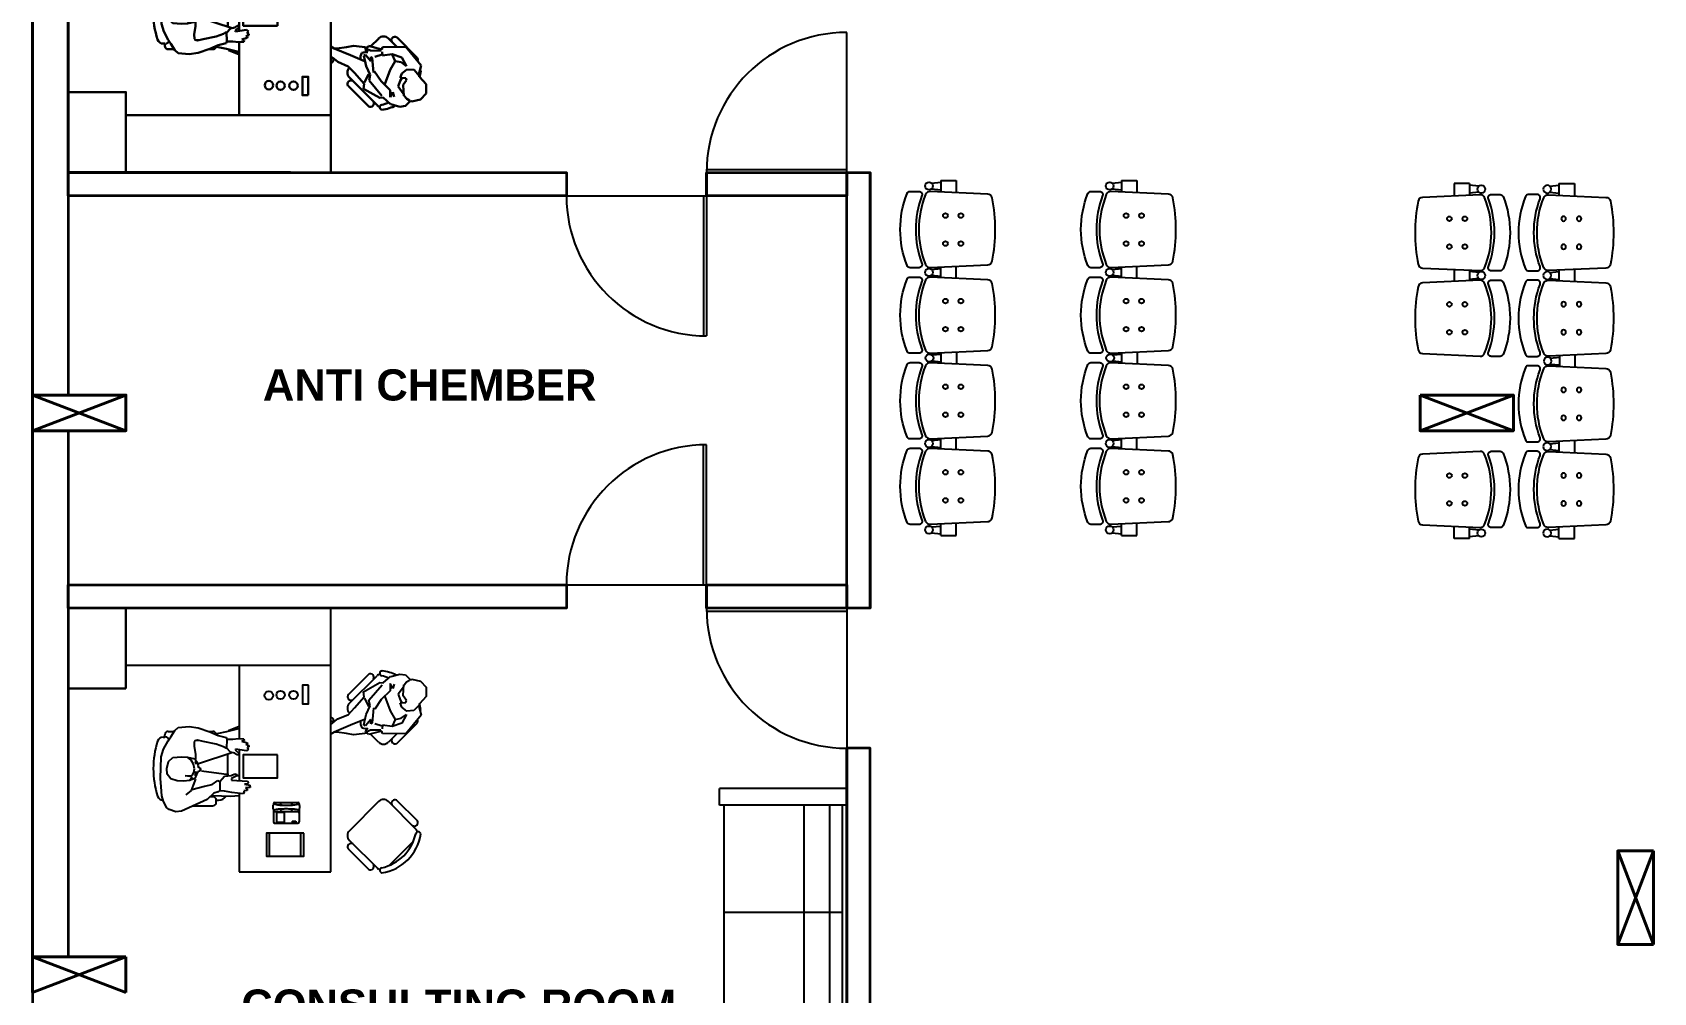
# Model space of a CAD drawing. Header units: inches. Extents: x -17070 to 527, y 504 to 2398.
# Drawn here: x -10719.76 to -10709.35, y 525.66 to 531.83 of the extents above; entities that cross this region are included whole.
import ezdxf
from ezdxf.enums import TextEntityAlignment as Align

# ---------------------------------------------------------------- set-up
doc = ezdxf.new("R2010")
doc.units = ezdxf.units.IN
for name, color, linetype, lineweight in [('COL', 5, 'Continuous', 40), ('section', 1, 'Continuous', 35), ('wall', 7, 'Continuous', 30)]:
    doc.layers.add(name, color=color, linetype=linetype, lineweight=lineweight)
for name, color, linetype in [('DOOR', 5, 'Continuous'), ('elevation', 7, 'Continuous'), ('FURN-TAG', 122, 'Continuous')]:
    doc.layers.add(name, color=color, linetype=linetype)
doc.styles.add('ROMANC', font='arialbd.ttf', dxfattribs={"height": 0.35})
doc.styles.add('ZGF_SMALL', font='simplex_.ttf', dxfattribs={"width": 0.9, "height": 3.75})

# ---------------------------------------------------------------- blocks, each defined once
blk = doc.blocks.new('S4-PROTO')
for p, q in [((-2.264, 0.159), (-2.27, 0.1)), ((-2.226, 0.159), (-2.22, 0.1)), ((-1.709, 0.159), (-1.715, 0.1)), ((-1.671, 0.159), (-1.665, 0.1)), ((-1.159, 0.155), (-1.165, 0.097)), ((-1.121, 0.155), (-1.115, 0.097)), ((-0.609, 0.159), (-0.615, 0.1)), ((-0.571, 0.159), (-0.565, 0.1)), ((-0.054, 0.159), (-0.06, 0.1)), ((-0.016, 0.159), (-0.01, 0.1)), ((-2.28, 0.1), (-2.206, 0.1)), ((-2.28, 0.1), (-2.28, 0)), ((-2.28, 0), (-2.201, 0)), ((-1.729, 0), (-1.651, 0)), ((-1.724, 0.1), (-1.656, 0.1)), ((-1.174, 0.097), (-1.106, 0.097)), ((-0.629, 0), (-0.551, 0)), ((-0.624, 0.1), (-0.556, 0.1)), ((0, 0), (-0.079, 0)), ((0, 0.1), (-0.074, 0.1)), ((0, 0.1), (0, 0)), ((-1.179, -0.003), (-1.101, -0.003))]:
    blk.add_line(p, q)
for points in [[(-1.72, 0.272), (-1.72, 0.239, -0.522832), (-1.747, 0.221, 0.18), (-2.183, 0.221, -0.522832), (-2.21, 0.239), (-2.21, 0.297, -0.306573), (-2.197, 0.315, -0.192782), (-1.733, 0.315, -0.306573), (-1.72, 0.297), (-1.72, 0.254)], [(-1.17, 0.272), (-1.17, 0.239, -0.522832), (-1.197, 0.221, 0.18), (-1.633, 0.221, -0.522832), (-1.66, 0.239), (-1.66, 0.297, -0.306573), (-1.647, 0.315, -0.192782), (-1.183, 0.315, -0.306573), (-1.17, 0.297), (-1.17, 0.254)], [(-0.62, 0.272), (-0.62, 0.239, -0.522832), (-0.647, 0.221, 0.18), (-1.083, 0.221, -0.522832), (-1.11, 0.239), (-1.11, 0.297, -0.306573), (-1.097, 0.315, -0.192782), (-0.633, 0.315, -0.306573), (-0.62, 0.297), (-0.62, 0.254)], [(-0.07, 0.272), (-0.07, 0.239, -0.522832), (-0.097, 0.221, 0.18), (-0.533, 0.221, -0.522832), (-0.56, 0.239), (-0.56, 0.297, -0.306573), (-0.547, 0.315, -0.192782), (-0.083, 0.315, -0.306573), (-0.07, 0.297), (-0.07, 0.254)]]:
    blk.add_lwpolyline(points, format="xyb")
for points in [[(-2.192, -0.202, 0.346546), (-2.168, -0.231, 0.095695), (-1.762, -0.231, 0.346546), (-1.738, -0.202), (-1.721, 0.167, 0.318973), (-1.74, 0.197, 0.193005), (-2.19, 0.197, 0.318973), (-2.209, 0.167)], [(-1.642, -0.202, 0.346546), (-1.618, -0.231, 0.095695), (-1.212, -0.231, 0.346546), (-1.188, -0.202), (-1.171, 0.167, 0.318973), (-1.19, 0.197, 0.193005), (-1.64, 0.197, 0.318973), (-1.659, 0.167)], [(-1.092, -0.202, 0.346546), (-1.068, -0.231, 0.095695), (-0.662, -0.231, 0.346546), (-0.638, -0.202), (-0.621, 0.167, 0.318973), (-0.64, 0.197, 0.193005), (-1.09, 0.197, 0.318973), (-1.109, 0.167)], [(-0.542, -0.202, 0.346546), (-0.518, -0.231, 0.095695), (-0.112, -0.231, 0.346546), (-0.088, -0.202), (-0.071, 0.167, 0.318973), (-0.09, 0.197, 0.193005), (-0.54, 0.197, 0.318973), (-0.559, 0.167)]]:
    blk.add_lwpolyline(points, format="xyb", close=True)
for centre, radius in [((-2.245, 0.175), 0.025), ((-1.69, 0.175), 0.025), ((-1.14, 0.172), 0.025), ((-0.59, 0.175), 0.025), ((-0.035, 0.175), 0.025), ((-2.055, 0.07), 0.015), ((-1.875, 0.07), 0.015), ((-1.505, 0.07), 0.015), ((-1.325, 0.07), 0.015), ((-0.955, 0.07), 0.015), ((-0.775, 0.07), 0.015), ((-0.405, 0.07), 0.015), ((-0.225, 0.07), 0.015), ((-2.055, -0.03), 0.015), ((-1.875, -0.03), 0.015), ((-1.505, -0.03), 0.015), ((-1.325, -0.03), 0.015), ((-0.955, -0.03), 0.015), ((-0.775, -0.03), 0.015), ((-0.405, -0.03), 0.015), ((-0.225, -0.03), 0.015)]:
    blk.add_circle(centre, radius)
blk = doc.blocks.new('sedia-07')
for p, q in [((-11.81, 8.71), (-11.81, -8.29)), ((7.63, 11.71), (-7.25, 11.71)), ((12.19, -8.29), (12.19, 8.71)), ((-14.81, -6.17), (-14.81, 6.58)), ((15.19, -6.17), (15.19, 6.58)), ((-8.81, -11.29), (9.19, -11.29))]:
    blk.add_line(p, q)
for centre, radius, start, end in [((0.19, -4.29), 20, 53.1301, 126.8699), ((-13.31, 6.15), 1.56, 16.2602, 163.7398), ((-10.93, 11.05), 1.1, 143.30994, 302.02741), ((-8.81, 8.71), 3, 152.41556, 180), ((0.19, -6.47), 19.64, 57.57575, 122.42425), ((11.31, 11.05), 1.1, 237.97259, 36.69006), ((9.19, 8.71), 3, 0, 27.58444), ((13.69, 6.15), 1.56, 16.2602, 163.7398), ((-13.31, -5.73), 1.56, 196.2602, 343.7398), ((13.69, -5.73), 1.56, 196.2602, 343.7398), ((-8.81, -8.29), 3, 180, 270), ((9.19, -8.29), 3, 270, 0)]:
    blk.add_arc(centre, radius, start, end)
blk = doc.blocks.new('FURN-GEN-SOFA-03')
for p, q in [((0, 42), (30, 42)), ((0, 38), (0, 42)), ((30, 38), (30, 42)), ((0, 38), (30, 38)), ((1, -38), (1, 38)), ((4, -38), (4, 38)), ((10, -38), (10, 38)), ((29, 38), (29, -38)), ((1, 12.666667), (29, 12.666667)), ((1, -12.666667), (29, -12.666667)), ((30, -38), (0, -38)), ((0, -42), (0, -38)), ((30, -38), (30, -42)), ((30, -42), (0, -42))]:
    blk.add_line(p, q)
at = {"layer": 'FURN-TAG', "style": 'ZGF_SMALL'}
blk.add_attdef('ZGFCODE', text='', height=0.001, dxfattribs=at).set_placement((0, 0), align=Align.MIDDLE)
blk = doc.blocks.new('A$C12DB153C')
for p, q in [((-0.225, 0.426), (0.364, 0.426)), ((-0.225, -0.078), (-0.225, 0.426)), ((0.364, 0.426), (0.364, -1.268)), ((-0.005, 0.026), (-0.005, 0.105)), ((0.003, 0.114), (0.152, 0.114)), ((0.015, 0.045), (0.015, 0.108)), ((0.065, 0.108), (0.015, 0.108)), ((0.065, 0.045), (0.065, 0.108)), ((0.115, 0.1), (0.115, 0.108)), ((0.115, 0.108), (0.139, 0.108)), ((0.139, 0.1), (0.139, 0.108)), ((0.16, 0.026), (0.16, 0.105)), ((-0.689, 0.014), (-0.71, -0.027)), ((-0.674, 0.027), (-0.689, 0.014)), ((-0.631, 0.041), (-0.674, 0.027)), ((-0.596, 0.036), (-0.631, 0.041)), ((-0.431, -0.038), (-0.596, 0.036)), ((-0.52, 0.002), (-0.394, 0.002)), ((0.003, 0.039), (0.152, 0.039)), ((0.065, 0.045), (0.015, 0.045)), ((0.044, 0.023), (0.044, 0.029)), ((0.11, 0.023), (0.11, 0.029)), ((0.115, 0.1), (0.139, 0.1)), ((-0.722, -0.062), (-0.727, -0.12)), ((-0.71, -0.027), (-0.722, -0.062)), ((-0.714, -0.035), (-0.713, -0.035)), ((-0.534, -0.097), (-0.568, -0.069)), ((-0.568, -0.069), (-0.568, -0.069)), ((-0.568, -0.069), (-0.568, -0.069)), ((-0.568, -0.069), (-0.568, -0.069)), ((-0.52, -0.131), (-0.534, -0.097)), ((-0.529, -0.103), (-0.448, -0.124)), ((-0.387, -0.08), (-0.431, -0.038)), ((-0.394, -0.057), (-0.411, -0.057)), ((-0.28, -0.059), (-0.396, -0.062)), ((-0.361, -0.087), (-0.387, -0.08)), ((-0.372, -0.02), (-0.372, -0.035)), ((-0.372, -0.035), (-0.357, -0.035)), ((-0.35, -0.097), (-0.361, -0.087)), ((-0.319, -0.092), (-0.353, -0.094)), ((-0.35, -0.155), (-0.35, -0.097)), ((-0.273, -0.083), (-0.319, -0.092)), ((-0.225, -0.062), (-0.28, -0.059)), ((-0.199, -0.074), (-0.273, -0.083)), ((-0.192, -0.085), (-0.199, -0.074)), ((-0.194, -0.094), (-0.192, -0.085)), ((-0.173, -0.097), (-0.194, -0.094)), ((-0.173, -0.106), (-0.173, -0.097)), ((-0.005, -0.011), (-0.005, -0.006)), ((0.003, -0.019), (0.152, -0.019)), ((0.044, -0.009), (0.044, -0.003)), ((0.11, -0.009), (0.11, -0.003)), ((0.16, -0.011), (0.16, -0.006)), ((-0.727, -0.12), (-0.731, -0.173)), ((-0.731, -0.173), (-0.725, -0.313)), ((-0.687, -0.201), (-0.689, -0.238)), ((-0.664, -0.171), (-0.687, -0.201)), ((-0.624, -0.159), (-0.664, -0.171)), ((-0.58, -0.157), (-0.624, -0.159)), ((-0.544, -0.16), (-0.58, -0.157)), ((-0.527, -0.184), (-0.571, -0.19)), ((-0.571, -0.19), (-0.527, -0.193)), ((-0.544, -0.16), (-0.527, -0.184)), ((-0.51, -0.173), (-0.544, -0.16)), ((-0.527, -0.193), (-0.516, -0.213)), ((-0.506, -0.169), (-0.52, -0.131)), ((-0.499, -0.199), (-0.51, -0.173)), ((-0.509, -0.193), (-0.502, -0.22)), ((-0.491, -0.216), (-0.499, -0.199)), ((-0.466, -0.223), (-0.291, -0.199)), ((-0.448, -0.124), (-0.399, -0.134)), ((-0.399, -0.134), (-0.363, -0.16)), ((-0.363, -0.16), (-0.35, -0.155)), ((-0.35, -0.155), (-0.319, -0.188)), ((-0.319, -0.188), (-0.277, -0.194)), ((-0.298, -0.2), (-0.298, -0.332)), ((-0.277, -0.194), (-0.252, -0.204)), ((-0.275, -0.162), (-0.171, -0.157)), ((-0.275, -0.173), (-0.275, -0.162)), ((-0.24, -0.19), (-0.275, -0.173)), ((-0.252, -0.204), (-0.24, -0.199)), ((-0.24, -0.199), (-0.24, -0.19)), ((-0.238, -0.194), (-0.225, -0.193)), ((-0.225, -0.358), (-0.225, -0.16)), ((-0.191, -0.138), (-0.157, -0.131)), ((-0.17, -0.139), (-0.191, -0.138)), ((-0.185, -0.113), (-0.173, -0.106)), ((-0.164, -0.115), (-0.185, -0.113)), ((-0.171, -0.157), (-0.168, -0.148)), ((-0.168, -0.148), (-0.17, -0.139)), ((-0.155, -0.117), (-0.164, -0.115)), ((-0.157, -0.131), (-0.155, -0.117)), ((-0.689, -0.238), (-0.678, -0.283)), ((-0.678, -0.283), (-0.652, -0.308)), ((-0.652, -0.308), (-0.596, -0.313)), ((-0.596, -0.313), (-0.556, -0.31)), ((-0.534, -0.29), (-0.556, -0.31)), ((-0.556, -0.31), (-0.51, -0.299)), ((-0.518, -0.265), (-0.534, -0.29)), ((-0.512, -0.235), (-0.518, -0.265)), ((-0.516, -0.213), (-0.512, -0.235)), ((-0.51, -0.299), (-0.498, -0.281)), ((-0.5, -0.265), (-0.509, -0.282)), ((-0.505, -0.327), (-0.505, -0.297)), ((-0.498, -0.281), (-0.489, -0.255)), ((-0.48, -0.22), (-0.491, -0.216)), ((-0.491, -0.248), (-0.475, -0.241)), ((-0.489, -0.255), (-0.491, -0.248)), ((-0.487, -0.269), (-0.271, -0.341)), ((-0.473, -0.231), (-0.48, -0.22)), ((-0.475, -0.241), (-0.473, -0.231)), ((-0.725, -0.313), (-0.71, -0.362)), ((-0.71, -0.362), (-0.682, -0.416)), ((-0.682, -0.416), (-0.664, -0.441)), ((-0.515, -0.381), (-0.505, -0.327)), ((-0.513, -0.408), (-0.515, -0.381)), ((-0.508, -0.416), (-0.513, -0.408)), ((-0.492, -0.42), (-0.508, -0.416)), ((-0.457, -0.411), (-0.492, -0.42)), ((-0.373, -0.394), (-0.457, -0.411)), ((-0.326, -0.376), (-0.373, -0.394)), ((-0.306, -0.365), (-0.326, -0.376)), ((-0.28, -0.343), (-0.306, -0.37)), ((-0.305, -0.427), (-0.306, -0.365)), ((-0.254, -0.336), (-0.28, -0.343)), ((-0.238, -0.325), (-0.254, -0.336)), ((-0.25, -0.357), (-0.224, -0.332)), ((-0.248, -0.362), (-0.25, -0.357)), ((-0.178, -0.351), (-0.248, -0.362)), ((-0.227, -0.325), (-0.238, -0.325)), ((-0.224, -0.332), (-0.227, -0.325)), ((-0.208, -0.413), (-0.173, -0.402)), ((-0.192, -0.418), (-0.208, -0.413)), ((-0.182, -0.394), (-0.163, -0.385)), ((-0.171, -0.397), (-0.182, -0.394)), ((-0.166, -0.362), (-0.178, -0.351)), ((-0.175, -0.374), (-0.166, -0.362)), ((-0.163, -0.376), (-0.175, -0.374)), ((-0.173, -0.402), (-0.171, -0.397)), ((-0.163, -0.385), (-0.163, -0.376)), ((0.671, -0.407), (0.619, -0.459)), ((0.787, -0.461), (0.733, -0.407)), ((0.787, -0.398), (0.919, -0.531)), ((-0.714, -0.439), (-0.703, -0.439)), ((-0.703, -0.439), (-0.703, -0.454)), ((-0.681, -0.476), (-0.641, -0.476)), ((-0.664, -0.441), (-0.638, -0.481)), ((-0.638, -0.481), (-0.617, -0.502)), ((-0.617, -0.502), (-0.547, -0.507)), ((-0.547, -0.507), (-0.489, -0.499)), ((-0.483, -0.417), (-0.503, -0.417)), ((-0.489, -0.499), (-0.413, -0.474)), ((-0.42, -0.476), (-0.394, -0.476)), ((-0.413, -0.474), (-0.359, -0.45)), ((-0.306, -0.474), (-0.37, -0.46)), ((-0.359, -0.45), (-0.308, -0.437)), ((-0.308, -0.437), (-0.305, -0.427)), ((-0.238, -0.49), (-0.306, -0.474)), ((-0.305, -0.426), (-0.266, -0.427)), ((-0.294, -0.481), (-0.225, -0.51)), ((-0.266, -0.427), (-0.229, -0.43)), ((-0.225, -0.492), (-0.238, -0.49)), ((-0.229, -0.43), (-0.196, -0.429)), ((-0.225, -0.9), (-0.225, -0.43)), ((-0.196, -0.429), (-0.192, -0.418)), ((0.386, -0.471), (0.364, -0.459)), ((0.402, -0.472), (0.386, -0.471)), ((0.489, -0.515), (0.386, -0.472)), ((0.464, -0.463), (0.402, -0.472)), ((0.51, -0.453), (0.464, -0.463)), ((0.58, -0.553), (0.489, -0.515)), ((0.601, -0.464), (0.51, -0.453)), ((0.554, -0.537), (0.555, -0.52)), ((0.555, -0.52), (0.563, -0.499)), ((0.563, -0.499), (0.584, -0.494)), ((0.587, -0.511), (0.575, -0.518)), ((0.575, -0.518), (0.59, -0.585)), ((0.584, -0.494), (0.601, -0.494)), ((0.585, -0.477), (0.586, -0.471)), ((0.601, -0.494), (0.585, -0.477)), ((0.586, -0.471), (0.619, -0.485)), ((0.621, -0.552), (0.587, -0.511)), ((0.606, -0.455), (0.601, -0.464)), ((0.691, -0.478), (0.606, -0.455)), ((0.619, -0.485), (0.686, -0.487)), ((0.694, -0.509), (0.647, -0.525)), ((0.695, -0.462), (0.691, -0.478)), ((0.696, -0.516), (0.694, -0.492)), ((0.845, -0.46), (0.695, -0.462)), ((0.758, -0.507), (0.696, -0.516)), ((0.777, -0.552), (0.757, -0.51)), ((0.82, -0.528), (0.758, -0.507)), ((0.944, -0.58), (0.845, -0.46)), ((0.384, -0.538), (0.364, -0.523)), ((0.373, -0.542), (0.364, -0.54)), ((0.364, -0.567), (0.375, -0.559)), ((0.375, -0.559), (0.384, -0.538)), ((0.384, -0.538), (0.409, -0.557)), ((0.409, -0.557), (0.476, -0.586)), ((0.476, -0.586), (0.516, -0.628)), ((0.484, -0.594), (0.483, -0.595)), ((0.59, -0.585), (0.617, -0.641)), ((0.629, -0.531), (0.62, -0.525)), ((0.62, -0.525), (0.621, -0.552)), ((0.637, -0.626), (0.629, -0.531)), ((0.645, -0.618), (0.637, -0.626)), ((0.688, -0.681), (0.645, -0.618)), ((0.71, -0.7), (0.745, -0.608)), ((0.745, -0.608), (0.777, -0.552)), ((0.777, -0.552), (0.815, -0.56)), ((0.815, -0.56), (0.85, -0.585)), ((0.852, -0.606), (0.819, -0.631)), ((0.85, -0.585), (0.82, -0.528)), ((0.898, -0.609), (0.852, -0.606)), ((0.932, -0.647), (0.898, -0.609)), ((0.928, -0.636), (0.944, -0.58)), ((0.474, -0.71), (0.607, -0.843)), ((0.483, -0.657), (0.66, -0.834)), ((0.516, -0.628), (0.577, -0.699)), ((0.577, -0.699), (0.573, -0.731)), ((0.579, -0.689), (0.605, -0.635)), ((0.617, -0.641), (0.609, -0.676)), ((0.609, -0.676), (0.692, -0.776)), ((0.745, -0.738), (0.688, -0.681)), ((0.796, -0.716), (0.808, -0.679)), ((0.829, -0.761), (0.796, -0.716)), ((0.808, -0.679), (0.819, -0.661)), ((0.819, -0.631), (0.809, -0.659)), ((0.809, -0.659), (0.846, -0.661)), ((0.849, -0.675), (0.829, -0.704)), ((0.829, -0.704), (0.83, -0.744)), ((0.846, -0.661), (0.849, -0.675)), ((0.931, -0.654), (0.928, -0.636)), ((0.976, -0.7), (0.933, -0.654)), ((0.975, -0.76), (0.976, -0.7)), ((0.573, -0.731), (0.679, -0.789)), ((0.679, -0.789), (0.7, -0.787)), ((0.7, -0.787), (0.747, -0.828)), ((0.744, -0.784), (0.745, -0.738)), ((0.761, -0.752), (0.744, -0.784)), ((0.75, -0.828), (0.806, -0.845)), ((0.771, -0.781), (0.761, -0.752)), ((0.83, -0.744), (0.833, -0.775)), ((0.835, -0.775), (0.851, -0.795)), ((0.844, -0.84), (0.875, -0.807)), ((0.851, -0.795), (0.868, -0.806)), ((0.875, -0.807), (0.883, -0.812)), ((0.883, -0.812), (0.94, -0.799)), ((0.94, -0.799), (0.975, -0.76)), ((0.159, -0.9), (-0.953, -0.9)), ((0.364, -0.9), (-0.225, -0.9)), ((0.806, -0.845), (0.844, -0.84))]:
    blk.add_line(p, q)
for points in [[(0.171, 0.178), (-0.05, 0.178), (-0.05, 0.326), (0.171, 0.326)], [(0.189, 0.178), (-0.032, 0.178), (-0.032, 0.326), (0.189, 0.326)], [(0.022, -0.325), (-0.199, -0.325), (-0.199, -0.178), (0.022, -0.178)], [(0.219, -0.772), (0.181, -0.772), (0.181, -0.653), (0.219, -0.653)]]:
    blk.add_lwpolyline(points, close=True)
for centre in [(-0.034, -0.707), (0.041, -0.71), (0.124, -0.71)]:
    blk.add_circle(centre, 0.0272)
for centre, radius, start, end in [((0.003, 0.105), 0.00828, 90, 180), ((0.152, 0.105), 0.00828, 0, 90), ((-0.394, -0.02), 0.0221, 0, 90), ((0.042, 0.01), 0.0517, 170.5924, 180), ((0.042, 0.01), 0.0517, 180, 189.4076), ((0.001, 0.018), 0.00994, 76.6383, 178.4297), ((0.02, 0.007), 0.0298, 189.4076, 197.8024), ((0.003, 0.047), 0.00828, 180, 270), ((0.038, 0.172), 0.148, 256.6383, 263.8325), ((0.061, 0.391), 0.368, 263.8325, 267.4371), ((0.034, 0.029), 0.00994, 0, 90), ((0.077, 0.75), 0.728, 267.4371, 270), ((0.077, 0.75), 0.728, 270, 272.5629), ((0.12, 0.029), 0.00994, 90, 180), ((0.093, 0.391), 0.368, 272.5629, 276.1675), ((0.117, 0.172), 0.148, 276.1675, 283.8968), ((0.154, 0.018), 0.00994, 11.2958, 103.3617), ((0.152, 0.047), 0.00828, 270, 0), ((0.164, 0.019), 0.0153, 143.5958, 143.7272), ((0.113, 0.01), 0.0517, 0, 11.2958), ((0.113, 0.01), 0.0517, 346.0825, 0), ((-0.202, -0.237), 0.575, 162.0798, 197.9202), ((-0.714, -0.071), 0.0368, 90, 162.0798), ((-0.394, -0.035), 0.0221, 270, 0), ((-0.357, -0.093), 0.0589, 35.0498, 90), ((0, 0), 0.00828, 189.5352, 284.6502), ((0.003, -0.011), 0.00828, 180, 270), ((0.038, -0.152), 0.148, 96.1675, 103.8968), ((0.061, -0.37), 0.368, 92.5629, 96.1675), ((0.034, -0.009), 0.00994, 270, 0), ((0.077, -0.73), 0.728, 90, 92.5629), ((0.077, -0.73), 0.728, 87.4371, 90), ((0.093, -0.37), 0.368, 83.8325, 87.4371), ((0.12, -0.009), 0.00994, 180, 270), ((0.117, -0.152), 0.148, 76.1032, 83.8325), ((0.155, 0), 0.00828, 250.2489, 346.4245), ((0.152, -0.011), 0.00828, 270, 0), ((-0.714, -0.403), 0.0368, 197.9202, 270), ((0.702, -0.438), 0.0442, 45, 135), ((0.775, -0.418), 0.023, 61.2602, 208.7398), ((-0.681, -0.454), 0.0221, 180, 270), ((-0.697, -0.417), 0.0221, 270, 342.8235), ((-0.394, -0.454), 0.0221, 270, 0), ((0.514, -0.626), 0.0442, 135, 225), ((0.899, -0.542), 0.023, 336.4976, 28.7398), ((0.65, -0.574), 0.294, 343.7972, 351.8699), ((0.925, -0.618), 0.0162, 8.3099, 45.4561), ((0.494, -0.699), 0.023, 61.2602, 208.7398), ((0.618, -0.823), 0.023, 241.2602, 28.7398), ((0.627, -0.551), 0.289, 282.5758, 292.1386), ((0.691, -0.803), 0.0442, 225, 252.5844), ((0.694, -0.849), 0.0162, 102.9726, 261.6901), ((0.652, -0.574), 0.294, 278.1301, 296.2339)]:
    blk.add_arc(centre, radius, start, end)
at = {"layer": 'wall', "ltscale": 0.0005}
for p in [(-0.953, -0.9), (0.364, -1.268)]:
    blk.add_line(p, (-0.953, -1.268), dxfattribs=at)
at = {"xscale": -0.01472491269306349, "yscale": 0.01472491269123566, "zscale": 0.01472491269105147, "rotation": 314.9999999899904}
blk.add_blockref('sedia-07', (0.697, 0.184), dxfattribs=at)

msp = doc.modelspace()

# ---------------------------------------------------------------- linework, layer by layer
for p, q in [((-10719.53174, 530.93289), (-10719.53174, 531.30101)), ((-10719.53174, 530.93289), (-10718.21435, 530.93289)), ((-10710.63098, 530.86094), (-10710.63098, 530.78235)), ((-10710.53098, 530.86094), (-10710.63098, 530.86094)), ((-10710.53098, 530.86094), (-10710.53098, 530.78691)), ((-10710.47218, 530.84498), (-10710.53098, 530.85111)), ((-10710.47218, 530.8069), (-10710.53098, 530.80076)), ((-10710.63098, 530.30953), (-10710.63098, 530.23235)), ((-10710.53098, 530.30496), (-10710.53098, 530.23691)), ((-10710.47218, 530.28998), (-10710.53098, 530.29611)), ((-10710.47218, 530.2519), (-10710.53098, 530.24576)), ((-10710.63098, 528.58094), (-10710.63098, 528.65953)), ((-10710.53098, 528.58094), (-10710.53098, 528.65496)), ((-10710.53098, 528.58094), (-10710.63098, 528.58094)), ((-10710.47218, 528.63498), (-10710.53098, 528.64111)), ((-10710.47218, 528.5969), (-10710.53098, 528.59076)), ((-10719.53174, 528.13289), (-10718.21435, 528.13289)), ((-10719.53174, 528.13289), (-10719.53174, 527.76477)), ((-10717.84435, 526.43952), (-10717.84435, 528.13289)), ((-10718.05001, 527.76477), (-10719.16174, 527.76477)), ((-10717.84435, 527.76477), (-10718.43335, 527.76477)), ((-10718.43335, 527.76477), (-10718.43335, 527.29526)), ((-10717.73459, 527.57557), (-10717.60183, 527.70833)), ((-10717.45913, 527.6935), (-10717.40286, 527.70981)), ((-10717.40286, 527.70981), (-10717.3651, 527.70517)), ((-10717.72548, 527.52221), (-10717.54847, 527.69922)), ((-10717.63616, 527.59655), (-10717.52946, 527.65452)), ((-10717.60011, 527.54145), (-10717.51631, 527.64087)), ((-10717.52946, 527.65452), (-10717.509, 527.65257)), ((-10717.46418, 527.60283), (-10717.52118, 527.5463)), ((-10717.509, 527.65257), (-10717.46174, 527.6935)), ((-10717.44737, 527.61672), (-10717.46491, 527.64938)), ((-10717.46491, 527.64938), (-10717.46418, 527.60283)), ((-10717.43738, 527.64572), (-10717.44737, 527.61672)), ((-10717.37941, 527.62571), (-10717.41254, 527.58136)), ((-10717.37965, 527.56892), (-10717.37892, 527.60914)), ((-10717.37892, 527.60914), (-10717.376, 527.63985)), ((-10717.37338, 527.63985), (-10717.35803, 527.66007)), ((-10717.3651, 527.70517), (-10717.33416, 527.67225)), ((-10717.35803, 527.66007), (-10717.3405, 527.67079)), ((-10717.33416, 527.67225), (-10717.32539, 527.67761)), ((-10717.32539, 527.67761), (-10717.26888, 527.66395)), ((-10717.26888, 527.66395), (-10717.23331, 527.62542)), ((-10717.23331, 527.62542), (-10717.23283, 527.56546)), ((-10717.69243, 527.49346), (-10717.63202, 527.56413)), ((-10717.63202, 527.56413), (-10717.63616, 527.59655)), ((-10717.62983, 527.55462), (-10717.60401, 527.5005)), ((-10717.61911, 527.45029), (-10717.59207, 527.50659)), ((-10717.59207, 527.50659), (-10717.60011, 527.54145)), ((-10717.52118, 527.5463), (-10717.56333, 527.48318)), ((-10717.49877, 527.56481), (-10717.46418, 527.47266)), ((-10717.41254, 527.58136), (-10717.4006, 527.54406)), ((-10717.4006, 527.54406), (-10717.38989, 527.52651)), ((-10717.39939, 527.52432), (-10717.36309, 527.52601)), ((-10717.38964, 527.49653), (-10717.39939, 527.52432)), ((-10717.35968, 527.54015), (-10717.37965, 527.56892)), ((-10717.36309, 527.52601), (-10717.35968, 527.54015)), ((-10717.27661, 527.51258), (-10717.3112, 527.47456)), ((-10717.27807, 527.51892), (-10717.28075, 527.50161)), ((-10717.28075, 527.50161), (-10717.26443, 527.4453)), ((-10717.23283, 527.56546), (-10717.27546, 527.51892)), ((-10717.84435, 527.43205), (-10717.83323, 527.42428)), ((-10717.83591, 527.40697), (-10717.84435, 527.40503)), ((-10717.82495, 527.40283), (-10717.84435, 527.38797)), ((-10717.83323, 527.42428), (-10717.82495, 527.40283)), ((-10717.82495, 527.40283), (-10717.79937, 527.42207)), ((-10717.79937, 527.42207), (-10717.73263, 527.45081)), ((-10717.73263, 527.45081), (-10717.69243, 527.49346)), ((-10717.72483, 527.45909), (-10717.72548, 527.45974)), ((-10717.62837, 527.41812), (-10717.71972, 527.38037)), ((-10717.65468, 527.40204), (-10717.65419, 527.38546)), ((-10717.63373, 527.38351), (-10717.61911, 527.45029)), ((-10717.58818, 527.41737), (-10717.62204, 527.37619)), ((-10717.58866, 527.39056), (-10717.58818, 527.41737)), ((-10717.57989, 527.39592), (-10717.58866, 527.39056)), ((-10717.57185, 527.49122), (-10717.57989, 527.39592)), ((-10717.56333, 527.48318), (-10717.57185, 527.49122)), ((-10717.46418, 527.47266), (-10717.4313, 527.41683)), ((-10717.4313, 527.41683), (-10717.45176, 527.3754)), ((-10717.38916, 527.39318), (-10717.45103, 527.37223)), ((-10717.4313, 527.41683), (-10717.3933, 527.4256)), ((-10717.42222, 527.26321), (-10717.28947, 527.39597)), ((-10717.3933, 527.4256), (-10717.35895, 527.4502)), ((-10717.357, 527.47068), (-10717.38964, 527.49653)), ((-10717.35895, 527.4502), (-10717.38916, 527.39318)), ((-10717.26443, 527.4453), (-10717.36358, 527.32565)), ((-10717.3112, 527.47456), (-10717.357, 527.47068)), ((-10718.9226, 527.30461), (-10718.91191, 527.30461)), ((-10718.91191, 527.30461), (-10718.91191, 527.31934)), ((-10718.89055, 527.28147), (-10718.87259, 527.30601)), ((-10718.88982, 527.34142), (-10718.84984, 527.34142)), ((-10718.87259, 527.30601), (-10718.84669, 527.34633)), ((-10718.84669, 527.34633), (-10718.82564, 527.36737)), ((-10718.82564, 527.36737), (-10718.75546, 527.37262)), ((-10718.75546, 527.37262), (-10718.69757, 527.36386)), ((-10718.69757, 527.36386), (-10718.62213, 527.33932)), ((-10718.6286, 527.34142), (-10718.60269, 527.34142)), ((-10718.62213, 527.33932), (-10718.56774, 527.31478)), ((-10718.51511, 527.33932), (-10718.57827, 527.3253)), ((-10718.56774, 527.31478), (-10718.51686, 527.30251)), ((-10718.51686, 527.30251), (-10718.51335, 527.29199)), ((-10718.44668, 527.3551), (-10718.51511, 527.33932)), ((-10718.51335, 527.29199), (-10718.51511, 527.23064)), ((-10718.51336, 527.29157), (-10718.47476, 527.29199)), ((-10718.50283, 527.34633), (-10718.43335, 527.37484)), ((-10718.47476, 527.29199), (-10718.43791, 527.2955)), ((-10718.43335, 527.35676), (-10718.44668, 527.3551)), ((-10718.43791, 527.2955), (-10718.40458, 527.29374)), ((-10718.40458, 527.29374), (-10718.40107, 527.28323)), ((-10717.823, 527.33653), (-10717.84435, 527.3245)), ((-10717.71972, 527.38037), (-10717.82319, 527.33721)), ((-10717.80644, 527.33701), (-10717.823, 527.33653)), ((-10717.74432, 527.32797), (-10717.80644, 527.33701)), ((-10717.69877, 527.31845), (-10717.74432, 527.32797)), ((-10717.60791, 527.32939), (-10717.69877, 527.31845)), ((-10717.65419, 527.38546), (-10717.64591, 527.36401)), ((-10717.64591, 527.36401), (-10717.62472, 527.35889)), ((-10717.62204, 527.37619), (-10717.63373, 527.38351)), ((-10717.62472, 527.35889), (-10717.60815, 527.35937)), ((-10717.60815, 527.35937), (-10717.62423, 527.34231)), ((-10717.62423, 527.34231), (-10717.62277, 527.33597)), ((-10717.62277, 527.33597), (-10717.58939, 527.35034)), ((-10717.60255, 527.32061), (-10717.60791, 527.32939)), ((-10717.51778, 527.34349), (-10717.60255, 527.32061)), ((-10717.53806, 527.27232), (-10717.58979, 527.32405)), ((-10717.58939, 527.35034), (-10717.52314, 527.35227)), ((-10717.51485, 527.37421), (-10717.56187, 527.39006)), ((-10717.51412, 527.32765), (-10717.51778, 527.34349)), ((-10717.51315, 527.38127), (-10717.51437, 527.35763)), ((-10717.36358, 527.32565), (-10717.51412, 527.32765)), ((-10717.45103, 527.37223), (-10717.51315, 527.38127)), ((-10717.42149, 527.32642), (-10717.47559, 527.27232)), ((-10718.93399, 527.17805), (-10718.91911, 527.22713)), ((-10718.91911, 527.22713), (-10718.89055, 527.28147)), ((-10718.72213, 527.27271), (-10718.72388, 527.24641)), ((-10718.72388, 527.24641), (-10718.71336, 527.19207)), ((-10718.71686, 527.28147), (-10718.72213, 527.27271)), ((-10718.70107, 527.28498), (-10718.71686, 527.28147)), ((-10718.71336, 527.19207), (-10718.71336, 527.16227)), ((-10718.69125, 527.28253), (-10718.71213, 527.28253)), ((-10718.66599, 527.27621), (-10718.70107, 527.28498)), ((-10718.69581, 527.13423), (-10718.48002, 527.2061)), ((-10718.58177, 527.25868), (-10718.66599, 527.27621)), ((-10718.53441, 527.24116), (-10718.58177, 527.25868)), ((-10718.51511, 527.23064), (-10718.53441, 527.24116)), ((-10718.48879, 527.20785), (-10718.51497, 527.23556)), ((-10718.50698, 527.06518), (-10718.50698, 527.19712)), ((-10718.46247, 527.20084), (-10718.48879, 527.20785)), ((-10718.44668, 527.19032), (-10718.46247, 527.20084)), ((-10718.45721, 527.22713), (-10718.45897, 527.22187)), ((-10718.45897, 527.22187), (-10718.43265, 527.19733)), ((-10718.38703, 527.21661), (-10718.45721, 527.22713)), ((-10718.43616, 527.19032), (-10718.44668, 527.19032)), ((-10718.43265, 527.19733), (-10718.43616, 527.19032)), ((-10718.43335, 527.22356), (-10718.43335, 527.02475)), ((-10718.40107, 527.28323), (-10718.41686, 527.27797)), ((-10718.41686, 527.27797), (-10718.38177, 527.26745)), ((-10718.38002, 527.26219), (-10718.39054, 527.25868)), ((-10718.39054, 527.25868), (-10718.37124, 527.24992)), ((-10718.37475, 527.22713), (-10718.38703, 527.21661)), ((-10718.37124, 527.24116), (-10718.38353, 527.2394)), ((-10718.38353, 527.2394), (-10718.37475, 527.22713)), ((-10718.38177, 527.26745), (-10718.38002, 527.26219)), ((-10718.37124, 527.24992), (-10718.37124, 527.24116)), ((-10718.94003, 527.03782), (-10718.93399, 527.17805)), ((-10718.89757, 527.10268), (-10718.88704, 527.14825)), ((-10718.89582, 527.06586), (-10718.89757, 527.10268)), ((-10718.88704, 527.14825), (-10718.86073, 527.17279)), ((-10718.86073, 527.17279), (-10718.80459, 527.17805)), ((-10718.80459, 527.17805), (-10718.76501, 527.1755)), ((-10718.74254, 527.15554), (-10718.76501, 527.1755)), ((-10718.76501, 527.1755), (-10718.71862, 527.16403)), ((-10718.72634, 527.13036), (-10718.74254, 527.15554)), ((-10718.72094, 527.09979), (-10718.72634, 527.13036)), ((-10718.72454, 527.07821), (-10718.72094, 527.09979)), ((-10718.71862, 527.16403), (-10718.70634, 527.1465)), ((-10718.70888, 527.12983), (-10718.71752, 527.14709)), ((-10718.71752, 527.05789), (-10718.71032, 527.08522)), ((-10718.69932, 527.08164), (-10718.70809, 527.06411)), ((-10718.70634, 527.1465), (-10718.69757, 527.1202)), ((-10718.69757, 527.1202), (-10718.69932, 527.11319)), ((-10718.69932, 527.11319), (-10718.68353, 527.10618)), ((-10718.68879, 527.08515), (-10718.69932, 527.08164)), ((-10718.68178, 527.09566), (-10718.68879, 527.08515)), ((-10718.68353, 527.10618), (-10718.68178, 527.09566)), ((-10718.67476, 527.08865), (-10718.49932, 527.06411)), ((-10718.93575, 526.98523), (-10718.94003, 527.03782)), ((-10718.9309, 526.92738), (-10718.93575, 526.98523)), ((-10718.87301, 527.03606), (-10718.89582, 527.06586)), ((-10718.83266, 527.02379), (-10718.87301, 527.03606)), ((-10718.7888, 527.02204), (-10718.83266, 527.02379)), ((-10718.75258, 527.02482), (-10718.7888, 527.02204)), ((-10718.77993, 527.05559), (-10718.73621, 527.05851)), ((-10718.73534, 527.04943), (-10718.77993, 527.05559)), ((-10718.75258, 527.02482), (-10718.73534, 527.04943)), ((-10718.71862, 527.03782), (-10718.75258, 527.02482)), ((-10718.72915, 526.99575), (-10718.74318, 526.96244)), ((-10718.73792, 526.9677), (-10718.65721, 526.98874)), ((-10718.73621, 527.05851), (-10718.72454, 527.07821)), ((-10718.71511, 527.03431), (-10718.72915, 526.99575)), ((-10718.70809, 527.06411), (-10718.71862, 527.03782)), ((-10718.65721, 526.98874), (-10718.60809, 526.99925)), ((-10718.60809, 526.99925), (-10718.57125, 527.02555)), ((-10718.57125, 527.02555), (-10718.55897, 527.02029)), ((-10718.55897, 527.02029), (-10718.52739, 527.05359)), ((-10718.55897, 527.02029), (-10718.55897, 526.96244)), ((-10718.52739, 527.05359), (-10718.48528, 527.05885)), ((-10718.48528, 527.05885), (-10718.46072, 527.06937)), ((-10718.44844, 527.05535), (-10718.48353, 527.03782)), ((-10718.48353, 527.03782), (-10718.48353, 527.0273)), ((-10718.48353, 527.0273), (-10718.38002, 527.02204)), ((-10718.46072, 527.06937), (-10718.44844, 527.06411)), ((-10718.44844, 527.06411), (-10718.44844, 527.05535)), ((-10718.44668, 527.05885), (-10718.43335, 527.05844)), ((-10718.37826, 527.00451), (-10718.39932, 527.00276)), ((-10718.39932, 527.00276), (-10718.36598, 526.99575)), ((-10718.373, 526.97997), (-10718.39405, 526.97822)), ((-10718.39405, 526.97822), (-10718.38177, 526.97121)), ((-10718.38002, 527.02204), (-10718.37651, 527.01328)), ((-10718.37651, 527.01328), (-10718.37826, 527.00451)), ((-10718.36423, 526.98172), (-10718.373, 526.97997)), ((-10718.36598, 526.99575), (-10718.36423, 526.98172)), ((-10718.91894, 526.89179), (-10718.9309, 526.92738)), ((-10718.9226, 526.89968), (-10718.92159, 526.89968)), ((-10718.89791, 526.85088), (-10718.91894, 526.89179)), ((-10718.63967, 526.90284), (-10718.80459, 526.82922)), ((-10718.74318, 526.96244), (-10718.77651, 526.9344)), ((-10718.77651, 526.9344), (-10718.77651, 526.9344)), ((-10718.77651, 526.9344), (-10718.77651, 526.9344)), ((-10718.77651, 526.9344), (-10718.77651, 526.9344)), ((-10718.59581, 526.94491), (-10718.63967, 526.90284)), ((-10718.60269, 526.92176), (-10718.61994, 526.92176)), ((-10718.48879, 526.92388), (-10718.60458, 526.92738)), ((-10718.56949, 526.95192), (-10718.59581, 526.94491)), ((-10718.5806, 526.89968), (-10718.56587, 526.89968)), ((-10718.5806, 526.88495), (-10718.5806, 526.89968)), ((-10718.55897, 526.96244), (-10718.56949, 526.95192)), ((-10718.52739, 526.95718), (-10718.56183, 526.95958)), ((-10718.48177, 526.94842), (-10718.52739, 526.95718)), ((-10718.43335, 526.92685), (-10718.48879, 526.92388)), ((-10718.40809, 526.93965), (-10718.48177, 526.94842)), ((-10718.43335, 526.94266), (-10718.43335, 526.43952)), ((-10718.40107, 526.95017), (-10718.40809, 526.93965)), ((-10718.38177, 526.96244), (-10718.40282, 526.95894)), ((-10718.40282, 526.95894), (-10718.40107, 526.95017)), ((-10718.38177, 526.97121), (-10718.38177, 526.96244)), ((-10718.2142, 526.87571), (-10718.2142, 526.87138)), ((-10718.20591, 526.884), (-10718.05682, 526.884)), ((-10718.1645, 526.87406), (-10718.1645, 526.86796)), ((-10718.09824, 526.87406), (-10718.09824, 526.86796)), ((-10718.04854, 526.87571), (-10718.04854, 526.87151)), ((-10718.88306, 526.83849), (-10718.89791, 526.85088)), ((-10718.83967, 526.82396), (-10718.88306, 526.83849)), ((-10718.80459, 526.82922), (-10718.83967, 526.82396)), ((-10718.72922, 526.86287), (-10718.60269, 526.86287)), ((-10718.2142, 526.83941), (-10718.2142, 526.75975)), ((-10718.20591, 526.82602), (-10718.05682, 526.82602)), ((-10718.19349, 526.82063), (-10718.19349, 526.75686)), ((-10718.14379, 526.82063), (-10718.19349, 526.82063)), ((-10718.1645, 526.84205), (-10718.1645, 526.83596)), ((-10718.14379, 526.82063), (-10718.14379, 526.75686)), ((-10718.09824, 526.84205), (-10718.09824, 526.83596)), ((-10718.04854, 526.83941), (-10718.04854, 526.75975)), ((-10718.20591, 526.75147), (-10718.05682, 526.75147)), ((-10718.14379, 526.75686), (-10718.19349, 526.75686)), ((-10718.0941, 526.76514), (-10718.0941, 526.75686)), ((-10718.0941, 526.76514), (-10718.06925, 526.76514)), ((-10718.0941, 526.75686), (-10718.06925, 526.75686)), ((-10718.06925, 526.76514), (-10718.06925, 526.75686)), ((-10718.43335, 526.43952), (-10717.84435, 526.43952))]:
    msp.add_line(p, q)
at = {"ltscale": 0.0005}
msp.add_line((-10717.51723, 527.73045), (-10717.51462, 527.73045), dxfattribs=at)
for points in [[(-10710.83348, 530.7731, 0.34654583), (-10710.86157, 530.74883, 0.09569507), (-10710.86157, 530.34305, 0.34654583), (-10710.83348, 530.31877), (-10710.46367, 530.30189, 0.31897299), (-10710.43445, 530.32069, 0.19300543), (-10710.43445, 530.77118, 0.31897299), (-10710.46367, 530.78998)], [(-10710.83348, 530.2231, 0.34654583), (-10710.86157, 530.19883, 0.09569507), (-10710.86157, 529.79305, 0.34654583), (-10710.83348, 529.76877), (-10710.46367, 529.75189, 0.31897299), (-10710.43445, 529.77069, 0.19300543), (-10710.43445, 530.22118, 0.31897299), (-10710.46367, 530.23998)], [(-10710.83348, 529.1231, 0.34654583), (-10710.86157, 529.09883, 0.09569507), (-10710.86157, 528.69305, 0.34654583), (-10710.83348, 528.66877), (-10710.46367, 528.65189, 0.31897299), (-10710.43445, 528.67069, 0.19300543), (-10710.43445, 529.12118, 0.31897299), (-10710.46367, 529.13998)]]:
    msp.add_lwpolyline(points, format="xyb", close=True)
for points in [[(-10710.35921, 530.30094), (-10710.39148, 530.30094, -0.52283152), (-10710.41023, 530.32791, 0.18), (-10710.41023, 530.76396, -0.52283152), (-10710.39148, 530.79094), (-10710.33436, 530.79094, -0.30657341), (-10710.31579, 530.77837, -0.19278155), (-10710.31579, 530.3135, -0.30657341), (-10710.33436, 530.30094), (-10710.37726, 530.30094)], [(-10710.35921, 529.75094), (-10710.39148, 529.75094, -0.52283152), (-10710.41023, 529.77791, 0.18), (-10710.41023, 530.21396, -0.52283152), (-10710.39148, 530.24094), (-10710.33436, 530.24094, -0.30657341), (-10710.31579, 530.22837, -0.19278155), (-10710.31579, 529.7635, -0.30657341), (-10710.33436, 529.75094), (-10710.37726, 529.75094)], [(-10710.35921, 528.65094), (-10710.39148, 528.65094, -0.52283152), (-10710.41023, 528.67791, 0.18), (-10710.41023, 529.11396, -0.52283152), (-10710.39148, 529.14094), (-10710.33436, 529.14094, -0.30657341), (-10710.31579, 529.12837, -0.19278155), (-10710.31579, 528.6635, -0.30657341), (-10710.33436, 528.65094), (-10710.37726, 528.65094)]]:
    msp.add_lwpolyline(points, format="xyb")
for points in [[(-10717.98939, 527.63746), (-10718.02763, 527.63746), (-10718.02763, 527.51857), (-10717.98939, 527.51857)], [(-10718.1871, 527.18994), (-10718.40798, 527.18994), (-10718.40798, 527.04269), (-10718.1871, 527.04269)], [(-10718.0377, 526.68671), (-10718.25858, 526.68671), (-10718.25858, 526.53946), (-10718.0377, 526.53946)], [(-10718.01954, 526.68671), (-10718.24041, 526.68671), (-10718.24041, 526.53946), (-10718.01954, 526.53946)]]:
    msp.add_lwpolyline(points, close=True)
for centre, radius in [((-10710.45598, 530.82594), 0.025), ((-10710.66098, 530.63554), 0.015), ((-10710.56098, 530.63554), 0.015), ((-10710.66098, 530.45634), 0.015), ((-10710.56098, 530.45634), 0.015), ((-10710.45598, 530.27094), 0.025), ((-10710.66098, 530.08554), 0.015), ((-10710.56098, 530.08554), 0.015), ((-10710.66098, 529.90634), 0.015), ((-10710.56098, 529.90634), 0.015), ((-10710.66098, 528.98554), 0.015), ((-10710.56098, 528.98554), 0.015), ((-10710.66098, 528.80634), 0.015), ((-10710.56098, 528.80634), 0.015), ((-10710.45598, 528.61594), 0.025), ((-10718.16759, 527.57527), 0.02718), ((-10718.08477, 527.57527), 0.02718), ((-10718.24302, 527.57231), 0.02718)]:
    msp.add_circle(centre, radius)
for centre, radius, start, end in [((-10717.59077, 527.68816), 0.02301, 331.260205, 118.739795), ((-10717.51723, 527.66798), 0.04417, 107.415559, 135), ((-10717.5149, 527.71447), 0.01615, 98.309935, 257.027413), ((-10717.55627, 527.43892), 0.2945, 63.766091, 81.869898), ((-10717.58154, 527.41626), 0.2892, 67.861389, 77.424247), ((-10717.69424, 527.49098), 0.04417, 135, 225), ((-10717.71441, 527.56451), 0.02301, 118.740595, 298.739795), ((-10717.55888, 527.43892), 0.2945, 8.130102, 16.20281), ((-10717.30964, 527.40703), 0.02301, 331.260205, 23.502432), ((-10717.28332, 527.4829), 0.01615, 314.543941, 351.690065), ((-10718.9226, 527.2678), 0.03681, 90, 162.079787), ((-10718.88982, 527.31934), 0.02209, 90, 180), ((-10718.90611, 527.28253), 0.02209, 17.176453, 90), ((-10718.60269, 527.31934), 0.02209, 0, 90), ((-10717.43329, 527.28339), 0.02301, 151.260205, 298.739795), ((-10718.41034, 527.10214), 0.57519, 162.079787, 197.920213), ((-10717.50682, 527.30356), 0.04417, 225, 315), ((-10718.9226, 526.93649), 0.03681, 197.920213, 270), ((-10718.60269, 526.89968), 0.02209, 0, 90), ((-10718.60269, 526.88495), 0.02209, 270, 0), ((-10718.56587, 526.95858), 0.0589, 270, 324.950193), ((-10718.20873, 526.86516), 0.00828, 75.349772, 170.464822), ((-10718.20591, 526.87571), 0.00828, 90, 180), ((-10718.17112, 527.01671), 0.14786, 256.103161, 263.832467), ((-10718.17444, 526.87406), 0.00994, 0, 90), ((-10718.0883, 526.87406), 0.00994, 90, 180), ((-10718.09162, 527.01671), 0.14786, 276.167533, 283.896839), ((-10718.05682, 526.87571), 0.00828, 0, 90), ((-10718.05389, 526.86519), 0.00828, 13.575474, 109.751059), ((-10718.16668, 526.85501), 0.05165, 170.592388, 180), ((-10718.16668, 526.85501), 0.05165, 180, 189.407612), ((-10718.18823, 526.85858), 0.02981, 162.197585, 170.592388), ((-10718.20759, 526.84684), 0.00994, 181.570333, 283.361725), ((-10718.20591, 526.81773), 0.00828, 90, 180), ((-10718.17112, 526.6933), 0.14786, 96.167533, 103.361725), ((-10718.14746, 527.23565), 0.36808, 263.832467, 267.437122), ((-10718.14746, 526.47436), 0.36808, 92.562878, 96.167533), ((-10718.17444, 526.83596), 0.00994, 270, 0), ((-10718.13137, 527.59522), 0.72801, 267.437122, 270), ((-10718.13137, 526.11479), 0.72801, 90, 92.562878), ((-10718.13137, 527.59522), 0.72801, 270, 272.562878), ((-10718.13137, 526.11479), 0.72801, 87.437122, 90), ((-10718.11527, 527.23565), 0.36808, 272.562878, 276.167533), ((-10718.11527, 526.47436), 0.36808, 83.832467, 87.437122), ((-10718.0883, 526.83596), 0.00994, 180, 270), ((-10718.09162, 526.6933), 0.14786, 76.103161, 83.832467), ((-10718.05515, 526.84684), 0.00994, 256.638275, 348.704224), ((-10718.05682, 526.81773), 0.00828, 0, 90), ((-10718.04437, 526.84603), 0.01526, 216.272757, 216.404206), ((-10718.09605, 526.85501), 0.05165, 0, 13.91747), ((-10718.09605, 526.85501), 0.05165, 348.704224, 0), ((-10718.20591, 526.75975), 0.00828, 180, 270), ((-10718.05682, 526.75975), 0.00828, 270, 0)]:
    msp.add_arc(centre, radius, start, end)
at = {"layer": 'COL', "ltscale": 0.0005}
for p, q in [((-10719.76174, 529.27289), (-10719.16174, 529.50289)), ((-10719.76174, 529.50289), (-10719.16174, 529.27289)), ((-10710.84924, 529.27289), (-10710.24924, 529.50289)), ((-10710.84924, 529.50289), (-10710.24924, 529.27289)), ((-10710.84924, 529.27289), (-10710.24924, 529.50289)), ((-10710.84924, 529.50289), (-10710.24924, 529.27289)), ((-10709.34924, 525.97289), (-10709.57924, 526.57289)), ((-10709.57924, 525.97289), (-10709.34924, 526.57289)), ((-10709.34924, 525.97289), (-10709.34924, 526.57289)), ((-10719.76174, 525.89289), (-10719.16174, 525.89289)), ((-10719.76174, 525.89289), (-10719.76174, 525.66289)), ((-10719.76174, 525.66289), (-10719.16174, 525.89289)), ((-10719.76174, 525.89289), (-10719.16174, 525.66289)), ((-10719.16174, 525.89289), (-10719.16174, 525.66289)), ((-10719.16174, 525.89289), (-10719.16174, 525.66289))]:
    msp.add_line(p, q, dxfattribs=at)
for points in [[(-10719.76174, 529.50289), (-10719.76174, 529.27289), (-10719.16174, 529.27289), (-10719.16174, 529.50289)], [(-10710.84924, 529.50289), (-10710.84924, 529.27289), (-10710.24924, 529.27289), (-10710.24924, 529.50289)], [(-10710.84924, 529.50289), (-10710.84924, 529.27289), (-10710.24924, 529.27289), (-10710.24924, 529.50289)]]:
    msp.add_lwpolyline(points, close=True, dxfattribs=at)
msp.add_lwpolyline([(-10709.34924, 526.57289), (-10709.57924, 526.57289), (-10709.57924, 525.97289), (-10709.34924, 525.97289)], dxfattribs=at)
at = {"layer": 'DOOR', "ltscale": 0.0005}
for p, q in [((-10714.53174, 530.93289), (-10714.53174, 531.83289)), ((-10715.43174, 530.95289), (-10714.53174, 530.95289)), ((-10715.43174, 530.93289), (-10714.53174, 530.93289)), ((-10716.33174, 530.78289), (-10715.43174, 530.78289)), ((-10715.45174, 530.78289), (-10715.45174, 529.88289)), ((-10715.43174, 530.78289), (-10715.43174, 529.88289)), ((-10715.45174, 528.28289), (-10715.45174, 529.18289)), ((-10715.43174, 528.28289), (-10715.43174, 529.18289)), ((-10716.33174, 528.28289), (-10715.43174, 528.28289)), ((-10715.43174, 528.13289), (-10714.53174, 528.13289)), ((-10714.53174, 528.13289), (-10714.53174, 527.23289)), ((-10715.43174, 528.11289), (-10714.53174, 528.11289))]:
    msp.add_line(p, q, dxfattribs=at)
for centre, start, end in [((-10714.53174, 530.93289), 90, 180), ((-10715.43174, 530.78289), 180, 270), ((-10715.43174, 528.28289), 90, 180), ((-10714.53174, 528.13289), 180, 270)]:
    msp.add_arc(centre, 0.9, start, end, dxfattribs=at)
at = {"layer": 'section', "ltscale": 0.0005}
for p, q in [((-10719.76174, 540.44789), (-10719.76174, 522.05289)), ((-10719.53174, 535.53289), (-10719.53174, 530.93289)), ((-10719.53174, 530.93289), (-10716.33174, 530.93289)), ((-10716.33174, 530.93289), (-10716.33174, 530.78289)), ((-10715.43174, 530.93289), (-10714.38174, 530.93289)), ((-10715.43174, 530.93289), (-10715.43174, 530.78289)), ((-10719.53174, 530.78289), (-10719.53174, 529.50289)), ((-10714.53174, 530.78289), (-10715.43174, 530.78289)), ((-10719.76174, 529.27289), (-10719.76174, 529.50289)), ((-10719.76174, 529.27289), (-10719.76174, 529.50289)), ((-10719.53174, 529.27289), (-10719.53174, 528.28289)), ((-10719.53174, 528.28289), (-10716.33174, 528.28289)), ((-10716.33174, 528.28289), (-10716.33174, 528.13289)), ((-10715.43174, 528.28289), (-10714.53174, 528.28289)), ((-10715.43174, 528.28289), (-10715.43174, 528.13289)), ((-10719.53174, 528.13289), (-10719.53174, 525.89289)), ((-10716.33174, 528.13289), (-10719.53174, 528.13289)), ((-10714.38174, 528.13289), (-10715.43174, 528.13289)), ((-10714.38174, 527.23289), (-10714.53174, 527.23289))]:
    msp.add_line(p, q, dxfattribs=at)
for points in [[(-10719.53174, 530.93289), (-10719.53174, 535.53289)], [(-10719.53174, 530.93289), (-10719.53174, 535.53289)], [(-10718.10427, 530.93289), (-10719.53174, 530.93289)], [(-10714.38174, 528.13289), (-10714.38174, 530.93289)], [(-10714.38174, 530.93289), (-10714.38174, 530.78289)], [(-10716.33174, 530.78289), (-10719.53174, 530.78289)], [(-10719.53174, 530.78289), (-10719.53174, 529.50289)], [(-10714.53174, 528.28289), (-10714.53174, 530.78289), (-10715.43174, 530.78289)], [(-10719.53174, 529.27289), (-10719.53174, 528.28289)], [(-10719.53174, 528.13289), (-10719.53174, 525.89289)], [(-10719.53174, 528.13289), (-10719.53174, 525.89289)], [(-10717.06924, 522.28289), (-10714.53174, 522.28289), (-10714.53174, 527.23289)]]:
    msp.add_lwpolyline(points, dxfattribs=at)
for points in [[(-10719.76174, 532.83037), (-10719.53174, 532.83037), (-10719.53174, 529.50289), (-10719.76174, 529.50289)], [(-10719.53174, 530.93289), (-10716.33174, 530.93289), (-10716.33174, 530.78289), (-10719.53174, 530.78289)], [(-10715.43151, 530.93289), (-10714.53174, 530.93289), (-10714.53174, 530.78289), (-10715.43151, 530.78289)], [(-10714.53174, 530.93289), (-10714.38174, 530.93289), (-10714.38174, 528.13289), (-10714.53174, 528.13289)], [(-10719.76174, 529.27289), (-10719.53174, 529.27289), (-10719.53174, 525.89289), (-10719.76174, 525.89289)], [(-10719.53174, 528.28289), (-10716.33174, 528.28289), (-10716.33174, 528.13289), (-10719.53174, 528.13289)], [(-10715.43174, 528.28289), (-10714.53174, 528.28289), (-10714.53174, 528.13289), (-10715.43174, 528.13289)], [(-10714.53174, 522.28289), (-10714.38174, 522.28289), (-10714.38174, 527.23289), (-10714.53174, 527.23289)]]:
    msp.add_lwpolyline(points, close=True, dxfattribs=at)
at = {"layer": 'wall', "ltscale": 0.0005}
for points in [[(-10719.16174, 530.93289), (-10719.53174, 530.93289), (-10719.53174, 531.44973), (-10719.16174, 531.44973)], [(-10719.16174, 527.61604), (-10719.53174, 527.61604), (-10719.53174, 528.13289), (-10719.16174, 528.13289)]]:
    msp.add_lwpolyline(points, close=True, dxfattribs=at)

# ---------------------------------------------------------------- block references
at = {"rotation": 90}
for p in [(-10713.82811, 530.88101), (-10712.66737, 530.88101)]:
    msp.add_blockref('S4-PROTO', p, dxfattribs=at)
at = {"xscale": -1, "rotation": 90}
msp.add_blockref('S4-PROTO', (-10709.85743, 528.58094), dxfattribs=at)
at = {"xscale": 0.01472491269306349, "yscale": 0.01472491269123566, "zscale": 0.01472491269105147, "rotation": 225.0000000100096}
msp.add_blockref('sedia-07', (-10717.5122, 526.6815), dxfattribs=at)
at = {"xscale": -0.02721735385421198, "yscale": 0.02721735385421198, "zscale": 0.02721735385508233}
msp.add_blockref('FURN-GEN-SOFA-03', (-10714.53174, 525.8322), dxfattribs=at)
at = {"layer": 'wall', "ltscale": 0.0005}
msp.add_blockref('A$C12DB153C', (-10718.20873, 532.20062), dxfattribs=at)

# ---------------------------------------------------------------- texts
at = {"layer": 'elevation', "ltscale": 0.0005, "char_height": 0.2, "width": 335.6252416, "attachment_point": 1, "style": 'ROMANC'}
for s, insert in [('ANTI CHEMBER{\\fArial|b1|i0|c161|p34; }', (-10718.28148, 529.66758)), ('CONSULTING ROOM', (-10718.41993, 525.68264))]:
    msp.add_mtext(s, dxfattribs=dict(at, insert=insert))

doc.saveas('drawing.dxf')
